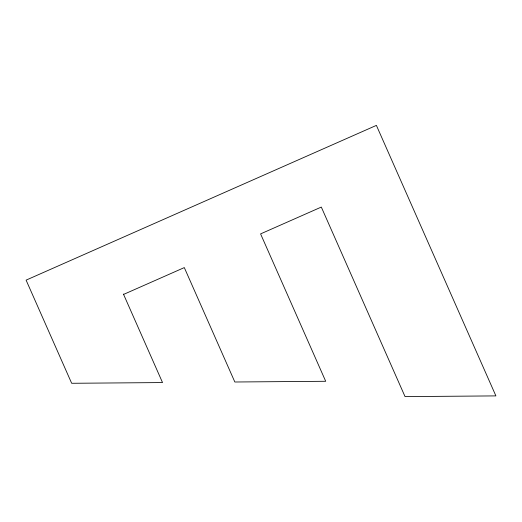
<?xml version="1.0" encoding="UTF-8"?>
<svg xmlns="http://www.w3.org/2000/svg" width="522" height="522" viewBox="0 0 522 522"><rect width="100%" height="100%" fill="white"/><g stroke="black" fill="none" stroke-linecap="round" stroke-linejoin="round"><path stroke-width="0.78" d="M123.584 294.415L184.305 267.59L234.841 382L325.702 381.282L260.589 233.895L321.311 207.071L405.046 396.616L495.9 395.898L376.395 125.384L26.1 280.131L71.671 383.285L162.525 382.567L123.42 294.043"/></g></svg>
